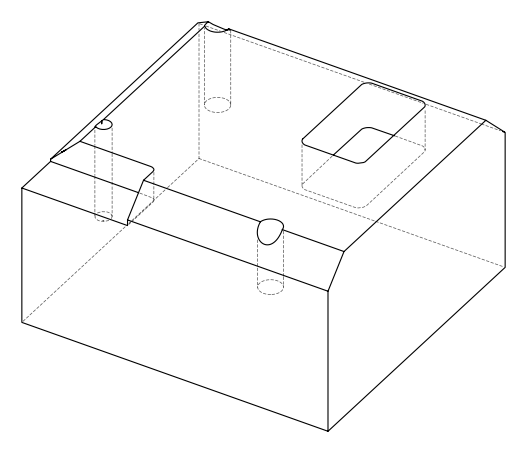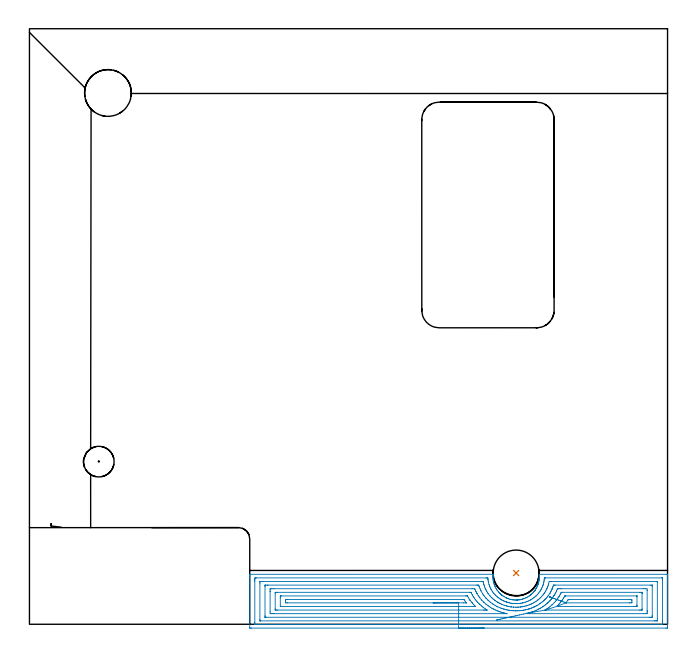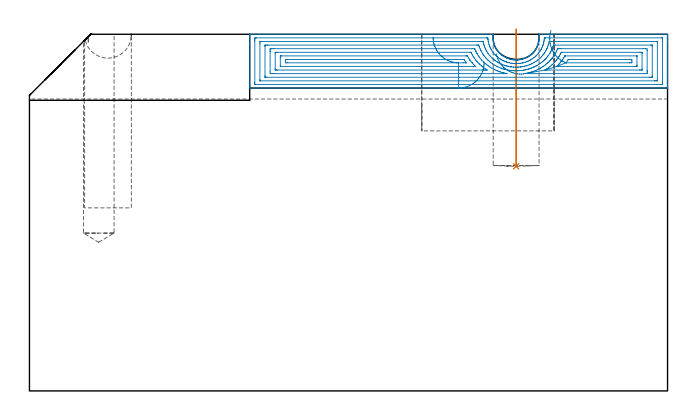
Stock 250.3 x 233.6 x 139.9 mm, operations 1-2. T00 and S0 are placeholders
(PLAN: 9 operations, 6 tool changes, 76 min)
(1 INDEXABLE_INSERT_DRILL_BLIND_HOLE_FROM_SOLID | STEP1POCKET | NXT0302_007 | 0.22 min | 13118 mm3)
(2 AREA_MILL | FG_CHAMFER_SURFACE | UGT0205_001 | 10.58 min | 37646 mm3)
(3 AREA_MILL_1 | FG_CHAMFER_SURFACE_1 | UGT0205_001 | 13.51 min | 58361 mm3)
(4 AREA_MILL_2 | FG_CHAMFER_SURFACE_2 | UGT0205_001 | 17.55 min | 76101 mm3)
(5 MILL_CORNER_NOTCH_RECTANGULAR | CORNER_NOTCH_RECTANGULAR | NXT0201_009 | Follow Part, ap 2, ae 75% | 18.86 min | 80553 mm3)
(6 MILL_RECTANGULAR_POCKET | POCKET_RECTANGULAR_STRAIGHT | NXT0201_011 | Follow Part, ap 3, ae 75% | 14.23 min | 172552 mm3)
(7 MILL_BLIND_HOLE_FROM_SOLID_MATERIAL | STEP1POCKET_1 | NXT0201_012 | Spiral | 0.67 min | 17382 mm3)
(8 SPOT_DRILL | STEP1POCKET_2 | NXT0321_9005460120000 | 0.03 min | 7 mm3)
(9 DRILL_BLIND_HOLE_INTO_CENTER | STEP1POCKET_2 | UGT0301_515 | 0.34 min | 8913 mm3)
(TOOL NXT0302_007 | Index. Insert Drill 18mm [880-D1800L25-05] | D18 PA176 FL90 Z2)
(TOOL UGT0205_001 | Chamfer Mill 20 x 3 x 45 deg. | D20 FL50 Z2)
(TOOL NXT0201_009 | ENDMILL 8mm [2P460-0800-NA 1630] | D8 FL26 Z6)
(TOOL NXT0201_011 | ENDMILL 12mm [2P460-1200-NA 1630] | D12 FL38 Z6)
(TOOL NXT0201_012 | ENDMILL 16mm [2P460-1600-NA 1630] | D16 FL38 Z6)
(TOOL NXT0321_9005460120000 | NC Spot Drill, 142deg, 12mm, Carbide, Uncoated | D12 PA142 FL30 Z2)
(TOOL UGT0301_515 | Carbide Drill 12.0 mm | D12 PA118 FL101 Z2)
(OP 1 INDEXABLE_INSERT_DRILL_BLIND_HOLE_FROM_SOLID)
G17 G21 G94 G90
T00 M6
G54
G17 G0 G90 X190.9 Y20.1 S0 M3
G43 Z149.9 H1
G94 G81 G98 Z88.1 F250. R141.9
G80
M5
M2
(OP 2 AREA_MILL)
G17 G21 G94 G90
T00 M6
G54
G17 G0 G90 X178.35 Y-1.5 S1061 M3
G43 Z149.9 H0
Z128.8
G94 G1 X178.312 Z127.928 F250.
X178.198 Z127.063
X178.009 Z126.212
X177.747 Z125.38
X177.413 Z124.574
X177.01 Z123.8
X176.542 Z123.064
X176.01 Z122.372
X175.421 Z121.729
X174.778 Z121.14
X174.086 Z120.608
X173.35 Z120.14
X172.576 Z119.737
X171.77 Z119.403
X170.938 Z119.141
X170.086 Z118.952
X169.222 Z118.838
X168.35 Z118.8
X87.023
X86.562 Y-1.496 Z118.802
X86.41 Y-1.492 Z118.806
X86.4 Y-1.336 Z118.961
Y15.916 Z136.211
Y18.289 Z138.584
Y18.983 Z139.283
Y19.261 Z139.56
X86.401 Y19.604 Z139.894
X86.576 Y19.6 Z139.9
X181.756
X181.844 Y19.595 Z139.892
Y19.487 Z139.784
Y19.472 Z139.769
X181.825 Y19.169 Z139.467
X181.816 Y19.04 Z139.338
X181.809 Y18.729 Z139.028
X181.806 Y18.593 Z138.891
X181.818 Y18.146 Z138.444
X181.851 Y17.699 Z137.997
X181.888 Y17.41 Z137.705
X181.908 Y17.253 Z137.548
X181.963 Y16.939 Z137.231
X181.986 Y16.808 Z137.101
X182.05 Y16.53 Z136.824
X182.089 Y16.358 Z136.655
X182.215 Y15.912 Z136.211
X182.304 Y15.65 Z135.947
X182.367 Y15.463 Z135.761
X182.54 Y15.018 Z135.318
X182.634 Y14.801 Z135.101
X182.988 Y14.124 Z134.423
X183.246 Y13.695 Z133.991
X183.41 Y13.45 Z133.745
X183.527 Y13.271 Z133.57
X183.578 Y13.204 Z133.503
X183.92 Y12.778 Z133.075
X184.23 Y12.423 Z132.719
X184.296 Y12.346 Z132.645
X184.303 Y12.338 Z132.637
X184.42 Y12.215 Z132.514
X184.437 Y12.199 Z132.498
X184.513 Y12.13 Z132.426
X184.597 Y12.051 Z132.35
X184.735 Y11.923 Z132.222
X184.83 Y11.836 Z132.132
X184.845 Y11.822 Z132.119
X184.95 Y11.731 Z132.03
X185.032 Y11.659 Z131.959
X185.17 Y11.543 Z131.839
X185.283 Y11.446 Z131.741
X185.312 Y11.423 Z131.718
X185.33 Y11.41 Z131.705
X185.753 Y11.106 Z131.405
X186.205 Y10.812 Z131.112
X186.671 Y10.548 Z130.845
X186.836 Y10.462 Z130.761
X186.879 Y10.441 Z130.739
X187.03 Y10.37 Z130.668
X187.098 Y10.338 Z130.636
X187.29 Y10.257 Z130.555
X187.542 Y10.153 Z130.448
X187.565 Y10.144 Z130.439
X187.742 Y10.077 Z130.375
X187.849 Y10.037 Z130.336
X187.99 Y9.986 Z130.28
X188.435 Y9.847 Z130.146
X188.883 Y9.732 Z130.03
X189.222 Y9.656 Z129.956
X189.498 Y9.612 Z129.912
X189.715 Y9.584 Z129.883
X189.776 Y9.576 Z129.873
X190.222 Y9.534 Z129.831
X190.669 Y9.514 Z129.803
X190.956 Y9.513
X191.017 Y9.514 Z129.799
X191.115 Y9.512 Z129.804
X191.167 Y9.515 Z129.807
X191.172 Z129.808
X191.354 Y9.526 Z129.815
X191.528 Y9.532 Z129.827
X191.562 Y9.534 Z129.828
X191.586 Y9.536 Z129.831
X192.008 Y9.576 Z129.874
X192.18 Y9.6 Z129.898
X192.454 Y9.637 Z129.936
X192.579 Y9.657 Z129.956
X192.964 Y9.742 Z130.041
X193.245 Y9.814 Z130.114
X193.347 Y9.841 Z130.14
X193.426 Y9.865 Z130.165
X193.795 Y9.982 Z130.276
X194.061 Y10.077 Z130.376
X194.24 Y10.143 Z130.439
X194.689 Y10.336 Z130.635
X194.862 Y10.418 Z130.718
X195.138 Y10.551 Z130.848
X195.585 Y10.81 Z131.108
X196.025 Y11.087 Z131.387
X196.51 Y11.445 Z131.741
X196.629 Y11.543 Z131.839
X196.918 Y11.78 Z132.08
X196.949 Y11.809 Z132.108
X197.212 Y12.054 Z132.353
X197.494 Y12.337 Z132.636
X197.703 Y12.57 Z132.866
X197.811 Y12.687 Z132.986
X197.842 Y12.727 Z133.026
X197.959 Y12.876 Z133.175
X198.062 Y13.01 Z133.305
X198.14 Y13.108 Z133.406
X198.237 Y13.231 Z133.53
X198.339 Y13.377 Z133.676
X198.39 Y13.45 Z133.746
X198.438 Y13.517 Z133.816
X198.478 Y13.574 Z133.873
X198.704 Y13.925 Z134.222
X198.736 Y13.98 Z134.28
X198.819 Y14.124 Z134.424
X199.049 Y14.568 Z134.867
X199.143 Y14.77 Z135.068
X199.257 Y15.018 Z135.317
X199.332 Y15.206 Z135.506
X199.433 Y15.463 Z135.761
X199.453 Y15.519 Z135.817
X199.498 Y15.65 Z135.945
X199.596 Y15.928 Z136.227
X199.713 Y16.366 Z136.664
X199.75 Y16.53 Z136.825
X199.814 Y16.808 Z137.102
X199.845 Y16.986 Z137.279
X199.892 Y17.253 Z137.548
X199.912 Y17.41 Z137.705
X199.949 Y17.699 Z137.997
X199.961 Y17.864 Z138.163
X199.982 Y18.145 Z138.444
X199.994 Y18.592 Z138.892
X199.984 Y19.039 Z139.339
X199.975 Y19.169 Z139.468
X199.963 Y19.381 Z139.68
X199.959 Y19.594 Z139.892
X200.077 Y19.6 Z139.9
X250.124
X250.299 Y19.604 Z139.894
X250.3 Y19.262 Z139.561
Y18.983 Z139.283
Y18.289 Z138.584
Y17.063 Z137.36
Y16.53 Z136.824
Y15.916 Z136.211
Y-0.803 Z119.494
X250.297 Y-1.07 Z119.228
X250.29 Y-1.492 Z118.806
X250.11 Y-1.496 Z118.802
X249.677 Y-1.5 Z118.8
X168.35
Y-0.086 Z120.214
X88.704 Y-0.085 Z120.215
X88.442 Y-0.08 Z120.22
X88.416 Y-0.079 Z120.221
X88.41 Y-0.063 Z120.237
X88.404 Y-0.029 Z120.271
X88.402 Y0.003 Z120.303
X88.4 Y0.214 Z120.514
Y0.69 Z120.99
Y16.933 Z137.233
X88.403 Y17.41 Z137.71
X88.408 Y17.806 Z138.106
X88.426 Y18.179 Z138.479
X88.81 Y18.184 Z138.484
X88.916 Y18.185 Z138.485
X179.18 Y18.186 Z138.486
X179.522 Y18.184 Z138.484
X179.693 Y18.182 Z138.482
X179.777 Y18.179 Z138.479
X179.807 Y18.174 Z138.474
X179.811 Y18.139 Z138.439
X179.87 Y17.506 Z137.806
X179.883 Y17.41 Z137.71
X179.968 Y16.822 Z137.122
X180.026 Y16.53 Z136.83
X180.042 Y16.457 Z136.757
X180.259 Y15.65 Z135.95
X180.393 Y15.231 Z135.531
X180.572 Y14.77 Z135.07
X180.657 Y14.56 Z134.86
X180.862 Y14.116 Z134.416
X180.979 Y13.89 Z134.19
X181.106 Y13.649 Z133.949
X181.502 Y13.01 Z133.31
X181.756 Y12.628 Z132.928
X182.151 Y12.13 Z132.43
X182.649 Y11.554 Z131.854
X182.957 Y11.25 Z131.55
X183.543 Y10.724 Z131.024
X183.982 Y10.37 Z130.67
X184.437 Y10.05 Z130.35
X184.693 Y9.883 Z130.183
X184.936 Y9.728 Z130.028
X185.337 Y9.49 Z129.79
X185.927 Y9.198 Z129.498
X186.224 Y9.067 Z129.367
X186.951 Y8.774 Z129.074
X187.118 Y8.713 Z129.013
X187.163 Y8.698 Z128.998
X187.449 Y8.61 Z128.91
X188.011 Y8.457 Z128.757
X188.221 Y8.404 Z128.704
X188.905 Y8.264 Z128.564
X189.317 Y8.204 Z128.504
X189.799 Y8.153 Z128.453
X190.299 Y8.117 Z128.417
X190.693 Y8.101 Z128.401
X191.208 Y8.102 Z128.402
X191.586 Y8.121 Z128.421
X192.045 Y8.158 Z128.458
X192.48 Y8.207 Z128.507
X192.84 Y8.256 Z128.556
X193.374 Y8.358 Z128.658
X193.583 Y8.404 Z128.704
X194.267 Y8.583 Z128.883
X194.289 Y8.589 Z128.889
X194.356 Y8.61 Z128.91
X195.161 Y8.894 Z129.194
X195.584 Y9.073 Z129.373
X196.055 Y9.287 Z129.587
X196.192 Y9.355 Z129.655
X196.452 Y9.49 Z129.79
X196.765 Y9.67 Z129.97
X196.949 Y9.781 Z130.081
X197.31 Y10.012 Z130.312
X197.842 Y10.383 Z130.683
X198.323 Y10.777 Z131.077
X198.736 Y11.137 Z131.437
X198.795 Y11.192 Z131.492
X198.852 Y11.25 Z131.55
X199.227 Y11.642 Z131.942
X199.63 Y12.091 Z132.391
X199.766 Y12.264 Z132.564
X200.302 Y13.01 Z133.31
X200.392 Y13.139 Z133.439
X200.523 Y13.343 Z133.643
X200.719 Y13.697 Z133.997
X200.819 Y13.89 Z134.19
X201.013 Y14.287 Z134.587
X201.228 Y14.77 Z135.07
X201.284 Y14.901 Z135.201
X201.417 Y15.246 Z135.546
X201.519 Y15.549 Z135.849
X201.549 Y15.65 Z135.95
X201.703 Y16.248 Z136.548
X201.767 Y16.53 Z136.83
X201.85 Y16.983 Z137.283
X201.91 Y17.41 Z137.71
X201.952 Y17.763 Z138.063
X201.982 Y18.063 Z138.363
X201.993 Y18.147 Z138.447
X201.999 Y18.179 Z138.479
X202.016 Y18.181 Z138.481
X202.114 Y18.183 Z138.483
X202.311 Y18.185 Z138.485
X202.416 Y18.186 Z138.486
X247.996 Y18.185 Z138.485
X248.258 Y18.18 Z138.48
X248.284 Y18.179 Z138.479
X248.29 Y18.163 Z138.463
X248.296 Y18.129 Z138.429
X248.298 Y18.096 Z138.396
X248.3 Y17.886 Z138.186
Y17.41 Z137.71
Y1.167 Z121.467
X248.297 Y0.69 Z120.99
X248.292 Y0.294 Z120.594
X248.274 Y-0.079 Z120.221
X247.89 Y-0.084 Z120.216
X247.784 Y-0.085 Z120.215
X168.35 Y-0.086 Z120.214
Y1.328 Z121.628
X90.598 Y1.329 Z121.629
X90.516 Y1.33 Z121.63
X90.451 Y1.333 Z121.633
X90.416 Y1.335 Z121.635
X90.41 Y1.376 Z121.676
X90.404 Y1.57 Z121.87
X90.401 Y1.764 Z122.064
X90.4 Y15.844 Z136.144
X90.405 Y16.53 Z136.83
X90.408 Y16.716 Z137.016
X90.422 Y16.765 Z137.065
X90.475 Y16.767 Z137.067
X90.598 Y16.769 Z137.069
X91.246 Y16.771 Z137.071
X91.491
X177.287
X177.939 Y16.767 Z137.067
X177.95 Y16.765 Z137.065
X177.965 Y16.742 Z137.042
X178.014 Y16.53 Z136.83
X178.181 Y15.786 Z136.086
X178.216 Y15.65 Z135.95
X178.229 Y15.602 Z135.902
X178.382 Y15.117 Z135.417
X178.503 Y14.77 Z135.07
X178.689 Y14.269 Z134.569
X178.867 Y13.89 Z134.19
X179.074 Y13.461 Z133.761
X179.326 Y13.01 Z133.31
X179.676 Y12.418 Z132.718
X179.87 Y12.13 Z132.43
X179.968 Y11.99 Z132.29
X180.568 Y11.25 Z131.55
X180.862 Y10.91 Z131.21
X181.391 Y10.37 Z130.67
X181.756 Y10.039 Z130.339
X182.053 Y9.78 Z130.08
X182.413 Y9.49 Z129.79
X182.649 Y9.313 Z129.613
X183.27 Y8.879 Z129.179
X183.543 Y8.707 Z129.007
X183.704 Y8.61 Z128.91
X184.172 Y8.349 Z128.649
X184.437 Y8.211 Z128.511
X184.72 Y8.07 Z128.37
X185.222 Y7.837 Z128.137
X185.33 Y7.793 Z128.093
X185.49 Y7.73 Z128.03
X186.224 Y7.453 Z127.753
X186.64 Y7.321 Z127.621
X187.118 Y7.187 Z127.487
X187.445 Y7.099 Z127.399
X187.857 Y7.002 Z127.302
X188.011 Y6.971 Z127.271
X188.659 Y6.85 Z127.15
X188.905 Y6.815 Z127.115
X188.947 Y6.809 Z127.109
X189.799 Y6.73 Z127.03
X189.931 Y6.72 Z127.02
X190.693 Y6.687 Z126.987
X190.858
X191.586 Y6.704 Z127.004
X191.728 Y6.71 Z127.01
X192.48 Y6.771 Z127.071
X192.553 Y6.778 Z127.078
X193.142 Y6.85 Z127.15
X193.342 Y6.881 Z127.181
X193.374 Y6.887 Z127.187
X194.082 Y7.033 Z127.333
X194.267 Y7.076 Z127.376
X194.789 Y7.216 Z127.516
X195.161 Y7.322 Z127.622
X195.47 Y7.426 Z127.726
X196.055 Y7.625 Z127.925
X196.132 Y7.654 Z127.954
X196.319 Y7.73 Z128.03
X196.754 Y7.922 Z128.222
X196.949 Y8.011 Z128.311
X197.358 Y8.206 Z128.506
X197.842 Y8.469 Z128.769
X198.088 Y8.61 Z128.91
X198.485 Y8.857 Z129.157
X198.736 Y9.019 Z129.319
X199.386 Y9.49 Z129.79
X199.523 Y9.595 Z129.895
X199.63 Y9.68 Z129.98
X200.005 Y10.001 Z130.301
X200.421 Y10.37 Z130.67
X200.473 Y10.419 Z130.719
X200.523 Y10.469 Z130.769
X200.906 Y10.873 Z131.173
X201.237 Y11.25 Z131.55
X201.417 Y11.462 Z131.762
X201.706 Y11.845 Z132.145
X201.915 Y12.13 Z132.43
X202.077 Y12.36 Z132.66
X202.311 Y12.705 Z133.005
X202.425 Y12.898 Z133.198
X202.487 Y13.01 Z133.31
X202.731 Y13.476 Z133.776
X202.934 Y13.89 Z134.19
X203.019 Y14.072 Z134.372
X203.204 Y14.499 Z134.799
X203.279 Y14.696 Z134.996
X203.305 Y14.77 Z135.07
X203.503 Y15.355 Z135.655
X203.583 Y15.65 Z135.95
X203.687 Y16.054 Z136.354
X203.86 Y16.764 Z137.064
X204.098 Y16.767 Z137.067
X204.747 Y16.771 Z137.071
X246.102
X246.184 Y16.77 Z137.07
X246.249 Y16.767 Z137.067
X246.284 Y16.765 Z137.065
X246.29 Y16.724 Z137.024
X246.296 Y16.53 Z136.83
X246.299 Y16.336 Z136.636
X246.3 Y2.256 Z122.556
X246.295 Y1.57 Z121.87
X246.292 Y1.383 Z121.683
X246.278 Y1.335 Z121.635
X246.225 Y1.333 Z121.633
X246.102 Y1.331 Z121.631
X245.454 Y1.329 Z121.629
X245.209 Y1.328 Z121.628
X168.35
Y2.743 Z123.043
X92.982
X92.54 Y2.745 Z123.045
X92.448 Y2.747 Z123.047
X92.412 Y2.749 Z123.049
X92.409 Y2.793 Z123.093
X92.405 Y2.897 Z123.197
X92.4 Y3.316 Z123.616
Y14.77 Z135.07
X92.407 Y15.202 Z135.502
X92.41 Y15.31 Z135.61
X92.419 Y15.351 Z135.651
X92.484 Y15.352 Z135.652
X92.684 Y15.355 Z135.655
X93.279 Y15.357 Z135.657
X93.576
X175.5
X175.798 Y15.356 Z135.656
X176.095 Y15.353 Z135.653
X176.236 Y15.35 Z135.65
X176.393 Y14.897 Z135.197
X176.435 Y14.77 Z135.07
X176.455 Y14.709 Z135.009
X176.768 Y13.89 Z134.19
X177.069 Y13.224 Z133.524
X177.179 Y13.01 Z133.31
X177.287 Y12.804 Z133.104
X177.684 Y12.13 Z132.43
X177.873 Y11.82 Z132.12
X178.181 Y11.351 Z131.651
X178.259 Y11.25 Z131.55
X178.538 Y10.898 Z131.198
X178.98 Y10.37 Z130.67
X179.074 Y10.261 Z130.561
X179.826 Y9.49 Z129.79
X179.968 Y9.357 Z129.657
X180.371 Y9.003 Z129.303
X180.833 Y8.61 Z128.91
X180.862 Y8.586 Z128.886
X180.979 Y8.495 Z128.795
X181.756 Y7.956 Z128.256
X182.097 Y7.73 Z128.03
X182.649 Y7.399 Z127.699
X183.399 Y6.992 Z127.292
X183.543 Y6.921 Z127.221
X183.694 Y6.85 Z127.15
X184.437 Y6.533 Z126.833
X184.976 Y6.319 Z126.619
X185.33 Y6.188 Z126.488
X186.014 Y5.97 Z126.27
X186.224 Y5.91 Z126.21
X186.309 Y5.886 Z126.186
X186.782 Y5.765 Z126.065
X187.118 Y5.688 Z125.988
X187.621 Y5.585 Z125.885
X188.011 Y5.514 Z125.814
X188.564 Y5.426 Z125.726
X188.905 Y5.39 Z125.69
X189.558 Y5.327 Z125.627
X189.799 Y5.311 Z125.611
X190.504 Y5.276 Z125.576
X190.693 Y5.272 Z125.572
X190.877
X191.586 Y5.289 Z125.589
X192.237 Y5.329 Z125.629
X192.48 Y5.35 Z125.65
X193.05 Y5.409 Z125.709
X193.374 Y5.45 Z125.75
X193.835 Y5.516 Z125.816
X194.267 Y5.6 Z125.9
X194.579 Y5.663 Z125.963
X195.161 Y5.801 Z126.101
X195.297 Y5.836 Z126.136
X195.79 Y5.97 Z126.27
X195.993 Y6.031 Z126.331
X196.055 Y6.051 Z126.351
X196.655 Y6.26 Z126.56
X196.949 Y6.364 Z126.664
X197.3 Y6.504 Z126.804
X197.842 Y6.732 Z127.032
X197.925 Y6.769 Z127.069
X198.1 Y6.85 Z127.15
X198.525 Y7.058 Z127.358
X198.736 Y7.169 Z127.469
X199.101 Y7.37 Z127.67
X199.63 Y7.678 Z127.978
X199.662 Y7.698 Z127.998
X199.712 Y7.73 Z128.03
X200.194 Y8.052 Z128.352
X200.523 Y8.289 Z128.589
X200.952 Y8.61 Z128.91
X201.209 Y8.815 Z129.115
X201.417 Y8.986 Z129.286
X201.687 Y9.224 Z129.524
X201.981 Y9.49 Z129.79
X202.148 Y9.65 Z129.95
X202.311 Y9.812 Z130.112
X202.583 Y10.102 Z130.402
X202.822 Y10.37 Z130.67
X202.997 Y10.574 Z130.874
X203.204 Y10.824 Z131.124
X203.389 Y11.068 Z131.368
X203.52 Y11.25 Z131.55
X204.098 Y12.065 Z132.365
X204.124 Y12.105 Z132.405
X204.139 Y12.13 Z132.43
X204.44 Y12.673 Z132.973
X204.62 Y13.01 Z133.31
X204.741 Y13.256 Z133.556
X204.992 Y13.79 Z134.09
X205.022 Y13.86 Z134.16
X205.033 Y13.89 Z134.19
X205.265 Y14.5 Z134.8
X205.361 Y14.77 Z135.07
X205.545 Y15.316 Z135.616
X205.558 Y15.35 Z135.65
X205.588 Y15.352 Z135.652
X205.886 Y15.355 Z135.655
X206.183 Y15.357 Z135.657
X243.718
X244.16 Y15.355 Z135.655
X244.252 Y15.352 Z135.652
X244.288 Y15.351 Z135.651
X244.291 Y15.307 Z135.607
X244.295 Y15.203 Z135.503
X244.3 Y14.784 Z135.084
Y3.33 Z123.63
X244.293 Y2.898 Z123.198
X244.29 Y2.79 Z123.09
X244.281 Y2.749 Z123.049
X244.216 Y2.748 Z123.048
X244.016 Y2.745 Z123.045
X243.421 Y2.743 Z123.043
X243.124
X168.35
Y4.157 Z124.457
X95.96
X95.118 Y4.159 Z124.459
X95.066 Y4.162 Z124.462
X94.41 Y4.21 Z124.51
X94.401 Y4.865 Z125.165
X94.4 Y12.786 Z133.086
X94.401 Y13.01 Z133.31
X94.404 Y13.662 Z133.962
X94.41 Y13.89 Z134.19
X95.017 Y13.938 Z134.238
X95.066 Y13.94 Z134.24
X95.906 Y13.943 Z134.243
X173.658
X174.554 Y13.941 Z134.241
X174.606 Y13.939 Z134.239
X174.653 Y13.936 Z134.236
X174.68 Y13.89 Z134.19
X174.739 Y13.759 Z134.059
X175.072 Y13.01 Z133.31
X175.21 Y12.718 Z133.018
X175.5 Y12.154 Z132.454
X175.513 Y12.13 Z132.43
X175.531 Y12.099 Z132.399
X176.043 Y11.25 Z131.55
X176.393 Y10.725 Z131.025
X176.673 Y10.37 Z130.67
X177.287 Y9.616 Z129.916
X177.402 Y9.49 Z129.79
X178.181 Y8.678 Z128.978
X178.254 Y8.61 Z128.91
X179.074 Y7.896 Z128.196
X179.277 Y7.73 Z128.03
X179.667 Y7.432 Z127.732
X179.968 Y7.217 Z127.517
X180.5 Y6.85 Z127.15
X180.862 Y6.617 Z126.917
X181.472 Y6.249 Z126.549
X181.756 Y6.097 Z126.397
X182. Y5.97 Z126.27
X182.649 Y5.649 Z125.949
X183.242 Y5.387 Z125.687
X183.543 Y5.265 Z125.565
X183.985 Y5.09 Z125.39
X184.437 Y4.923 Z125.223
X184.693 Y4.838 Z125.138
X185.33 Y4.646 Z124.946
X185.959 Y4.471 Z124.771
X186.224 Y4.406 Z124.706
X187.322 Y4.165 Z124.465
X187.263 Y4.161 Z124.461
X187.2 Y4.158 Z124.458
X168.35 Y4.157 Z124.457
Y5.571 Z125.871
X97.258 Y5.572 Z125.872
X96.854 Y5.574 Z125.874
X96.449 Y5.578 Z125.878
X96.409 Y5.582 Z125.882
X96.406 Y5.623 Z125.923
X96.403 Y5.702 Z126.002
X96.401 Y5.821 Z126.121
X96.4 Y5.97 Z126.27
X96.401 Y12.13 Z132.43
X96.403 Y12.353 Z132.653
X96.407 Y12.465 Z132.765
X96.41 Y12.515 Z132.815
X96.455 Y12.523 Z132.823
X96.854 Y12.526 Z132.826
X97.343 Y12.528 Z132.828
X172.819
X173.021 Y12.527 Z132.827
X173.122 Y12.524 Z132.824
X173.167 Y12.522 Z132.822
X173.187 Y12.493 Z132.793
X173.382 Y12.13 Z132.43
X173.712 Y11.514 Z131.814
X173.866 Y11.25 Z131.55
X174.079 Y10.889 Z131.189
X174.418 Y10.37 Z130.67
X174.606 Y10.09 Z130.39
X175.083 Y9.49 Z129.79
X175.5 Y8.982 Z129.282
X175.831 Y8.61 Z128.91
X176.393 Y8.026 Z128.326
X176.694 Y7.73 Z128.03
X177.287 Y7.21 Z127.51
X177.71 Y6.85 Z127.15
X178.181 Y6.485 Z126.785
X178.904 Y5.97 Z126.27
X179.074 Y5.853 Z126.153
X179.44 Y5.611 Z125.911
X179.459 Y5.592 Z125.892
X179.473 Y5.578 Z125.878
X179.443 Y5.577 Z125.877
X179.074 Y5.574 Z125.874
X178.586 Y5.571 Z125.871
X178.181
X168.35
Y6.985 Z127.285
X98.641 Y6.986 Z127.286
X98.502 Y6.987 Z127.287
X98.443 Y6.99 Z127.29
X98.418 Y6.992 Z127.292
X98.41 Y7.001 Z127.301
X98.406 Y7.023 Z127.323
X98.401 Y7.086 Z127.386
X98.4 Y10.607 Z130.907
X98.404 Y10.845 Z131.145
X98.409 Y11.003 Z131.303
X98.414 Y11.108 Z131.408
X98.453 Y11.11 Z131.41
X98.641 Y11.113 Z131.413
X98.779 Y11.114 Z131.414
X171.169
X171.547 Y11.112 Z131.412
X171.735 Y11.109 Z131.409
X171.776 Y11.108 Z131.408
X171.841 Y11.002 Z131.302
X172.228 Y10.37 Z130.67
X172.722 Y9.585 Z129.885
X172.787 Y9.49 Z129.79
X172.819 Y9.445 Z129.745
X173.485 Y8.61 Z128.91
X173.586 Y8.486 Z128.786
X173.712 Y8.336 Z128.636
X174.259 Y7.73 Z128.03
X174.606 Y7.363 Z127.663
X174.891 Y7.068 Z127.368
X174.954 Y7. Z127.3
X174.961 Y6.99 Z127.29
X174.96 Y6.989 Z127.289
X174.93 Y6.987 Z127.287
X174.469 Y6.985 Z127.285
X168.35
Y8.399 Z128.699
X101.322 Y8.4 Z128.7
X100.638 Y8.404 Z128.704
X100.429 Y8.407 Z128.707
X100.404 Y8.61 Z128.91
X100.401 Y8.637 Z128.937
X100.402 Y9.49 Z129.79
X100.403 Y9.515 Z129.815
X100.429 Y9.693 Z129.993
X101.11 Y9.699 Z129.999
X101.322 Y9.7 Z130.
X170.137
X170.351 Y9.698 Z129.998
X170.412 Y9.696 Z129.996
X170.444 Y9.693 Z129.993
X170.456 Y9.679 Z129.979
X170.505 Y9.61 Z129.91
X170.586 Y9.49 Z129.79
X171.031 Y8.819 Z129.119
X171.187 Y8.61 Z128.91
X171.281 Y8.483 Z128.783
X171.325 Y8.421 Z128.721
X171.33 Y8.405 Z128.705
X171.315 Y8.404 Z128.704
X171.243 Y8.401 Z128.701
X171.031 Y8.4 Z128.7
X170.351 Y8.399 Z128.699
X168.35
X167.478 Z128.738
X166.614 Z128.851
X165.762 Z129.04
X164.93 Z129.303
X164.124 Z129.636
X163.35 Z130.039
X162.614 Z130.508
X161.922 Z131.039
X161.279 Z131.628
X160.69 Z132.272
X160.158 Z132.964
X159.69 Z133.699
X159.287 Z134.473
X158.953 Z135.279
X158.691 Z136.111
X158.502 Z136.963
X158.388 Z137.828
X158.35 Z138.699
G0 X183.13 Y1.652 Z132.181
G1 X183.346 Y1.7 Z131.337
X183.632 Y1.763 Z130.516
X183.987 Y1.841 Z129.723
X184.409 Y1.934 Z128.965
X184.893 Y2.041 Z128.247
X185.437 Y2.161 Z127.575
X186.036 Y2.293 Z126.955
X186.685 Y2.436 Z126.39
X187.38 Y2.589 Z125.885
X188.115 Y2.751 Z125.444
X188.885 Y2.921 Z125.071
X189.684 Y3.097 Z124.767
X190.505 Y3.278 Z124.537
X191.343 Y3.463 Z124.38
X192.191 Y3.65 Z124.299
X193.043 Y3.838 Z124.293
X193.892 Y4.025 Z124.364
X194.732 Y4.21 Z124.51
X195.083 Y4.287 Z124.587
X195.161 Y4.306 Z124.606
X195.799 Y4.462 Z124.762
X196.055 Y4.53 Z124.83
X196.498 Y4.654 Z124.954
X196.949 Y4.792 Z125.092
X197.176 Y4.866 Z125.166
X197.841 Y5.09 Z125.39
X198.47 Y5.352 Z125.652
X198.736 Y5.466 Z125.766
X199.436 Y5.78 Z126.08
X199.63 Y5.872 Z126.172
X199.696 Y5.905 Z126.205
X199.819 Y5.97 Z126.27
X200.269 Y6.22 Z126.52
X200.523 Y6.366 Z126.666
X200.828 Y6.55 Z126.85
X201.314 Y6.85 Z127.15
X201.376 Y6.89 Z127.19
X201.417 Y6.918 Z127.218
X201.895 Y7.26 Z127.56
X202.311 Y7.565 Z127.865
X202.523 Y7.73 Z128.03
X202.894 Y8.036 Z128.336
X203.204 Y8.297 Z128.597
X203.371 Y8.446 Z128.746
X203.547 Y8.61 Z128.91
X203.824 Y8.88 Z129.18
X204.098 Y9.155 Z129.455
X204.261 Y9.33 Z129.63
X204.404 Y9.49 Z129.79
X204.673 Y9.804 Z130.104
X204.992 Y10.186 Z130.486
X205.072 Y10.291 Z130.591
X205.13 Y10.37 Z130.67
X205.443 Y10.806 Z131.106
X205.759 Y11.25 Z131.55
X205.811 Y11.324 Z131.624
X205.886 Y11.434 Z131.734
X206.144 Y11.875 Z132.175
X206.287 Y12.13 Z132.43
X206.457 Y12.447 Z132.747
X206.737 Y13.01 Z133.31
X206.751 Y13.038 Z133.338
X206.779 Y13.1 Z133.4
X207.018 Y13.654 Z133.954
X207.121 Y13.89 Z134.19
X207.624 Y13.938 Z134.238
X207.673 Y13.94 Z134.24
X208.513 Y13.943 Z134.243
X208.567
X240.74
X241.582 Y13.94 Z134.24
X241.634 Y13.938 Z134.238
X242.29 Y13.89 Z134.19
X242.299 Y13.235 Z133.535
X242.3 Y5.314 Z125.614
X242.299 Y5.09 Z125.39
X242.296 Y4.438 Z124.738
X242.29 Y4.21 Z124.51
X241.683 Y4.161 Z124.461
X241.634 Y4.16 Z124.46
X240.794 Y4.157 Z124.457
X196.055
X195.212 Y4.161 Z124.461
X195.161 Y4.164 Z124.464
X194.732 Y4.21 Z124.51
X202.31 Y5.574 Z125.874
X202.311 Y5.578 Z125.878
X202.902 Y5.97 Z126.27
X203.08 Y6.092 Z126.392
X203.204 Y6.18 Z126.48
X203.592 Y6.468 Z126.768
X204.1 Y6.848 Z127.148
X204.992 Y7.614 Z127.914
X205.053 Y7.67 Z127.97
X205.117 Y7.73 Z128.03
X205.886 Y8.497 Z128.797
X205.941 Y8.555 Z128.855
X205.989 Y8.61 Z128.91
X206.35 Y9.033 Z129.333
X206.734 Y9.49 Z129.79
X206.754 Y9.515 Z129.815
X206.779 Y9.548 Z129.848
X207.127 Y10.027 Z130.327
X207.373 Y10.37 Z130.67
X207.496 Y10.544 Z130.844
X207.673 Y10.801 Z131.101
X207.845 Y11.081 Z131.381
X207.943 Y11.25 Z131.55
X208.166 Y11.644 Z131.944
X208.423 Y12.13 Z132.43
X208.471 Y12.224 Z132.524
X208.567 Y12.413 Z132.713
X208.635 Y12.522 Z132.822
X208.689 Y12.524 Z132.824
X208.811 Y12.527 Z132.827
X209.056 Y12.528 Z132.828
X239.442
X239.846 Y12.526 Z132.826
X240.251 Y12.522 Z132.822
X240.291 Y12.518 Z132.818
X240.294 Y12.477 Z132.777
X240.297 Y12.398 Z132.698
X240.299 Y12.279 Z132.579
X240.3 Y12.13 Z132.43
X240.299 Y5.97 Z126.27
X240.297 Y5.747 Z126.047
X240.293 Y5.635 Z125.935
X240.29 Y5.585 Z125.885
X240.245 Y5.577 Z125.877
X239.846 Y5.574 Z125.874
X239.357 Y5.572 Z125.872
X202.716 Y5.571 Z125.871
X202.321 Y5.572 Z125.872
X202.311 Y5.573 Z125.873
X202.31 Y5.574 Z125.874
X206.847 Y6.994 Z127.294
X206.856 Y7.007 Z127.307
X206.885 Y7.041 Z127.341
X207.566 Y7.73 Z128.03
X207.618 Y7.784 Z128.084
X207.673 Y7.844 Z128.144
X208.028 Y8.26 Z128.56
X208.323 Y8.61 Z128.91
X208.431 Y8.743 Z129.043
X208.567 Y8.915 Z129.215
X208.812 Y9.249 Z129.549
X208.986 Y9.49 Z129.79
X209.181 Y9.765 Z130.065
X209.46 Y10.163 Z130.463
X209.542 Y10.29 Z130.59
X209.591 Y10.37 Z130.67
X209.874 Y10.842 Z131.142
X210.008 Y11.061 Z131.361
X210.034 Y11.101 Z131.401
X210.072 Y11.108 Z131.408
X210.165 Y11.111 Z131.411
X210.354 Y11.114 Z131.414
X238.059
X238.197
X238.257 Y11.111 Z131.411
X238.282 Y11.108 Z131.408
X238.29 Y11.099 Z131.399
X238.295 Y11.077 Z131.377
X238.299 Y11.013 Z131.313
X238.3 Y7.493 Z127.793
X238.297 Y7.255 Z127.555
X238.292 Y7.097 Z127.397
X238.286 Y6.992 Z127.292
X238.247 Y6.99 Z127.29
X238.059 Y6.986 Z127.286
X237.921
X237.165 Y6.985 Z127.285
X207.535
X207.03 Y6.989 Z127.289
X206.854 Y6.992 Z127.292
X206.847 Y6.994 Z127.294
X210.469 Y8.419 Z128.719
X210.5 Y8.467 Z128.767
X210.598 Y8.61 Z128.91
X211.168 Y9.411 Z129.711
X211.248 Y9.525 Z129.825
X211.346 Y9.659 Z129.959
X211.381 Y9.694 Z129.994
X211.418 Y9.696 Z129.996
X211.588 Y9.699 Z129.999
X211.928 Y9.7 Z130.
X212.141
X235.378
X236.062 Y9.697 Z129.997
X236.271 Y9.693 Z129.993
X236.296 Y9.49 Z129.79
X236.299 Y9.463 Z129.763
Y8.61 Z128.91
X236.298 Y8.584 Z128.884
X236.271 Y8.407 Z128.707
X235.59 Y8.401 Z128.701
X235.378 Y8.4 Z128.7
X210.567
X210.523 Y8.402 Z128.702
X210.51 Y8.404 Z128.704
X210.469 Y8.419 Z128.719
X209.704 Y8.694 Z129.034
X208.966 Y8.958 Z129.418
X208.264 Y9.21 Z129.87
X207.601 Y9.448 Z130.384
X206.982 Y9.67 Z130.958
X206.413 Y9.874 Z131.588
X205.898 Y10.058 Z132.267
X205.441 Y10.222 Z132.992
X205.045 Y10.364 Z133.756
X204.713 Y10.483 Z134.554
X204.448 Y10.579 Z135.379
X204.251 Y10.649 Z136.226
X204.125 Y10.694 Z137.088
X204.07 Y10.714 Z137.959
X204.086 Y10.708 Z138.831
X204.174 Y10.677 Z139.698
X204.333 Y10.62 Z140.554
X204.561 Y10.538 Z141.392
G0 Z149.9
M5
M2
